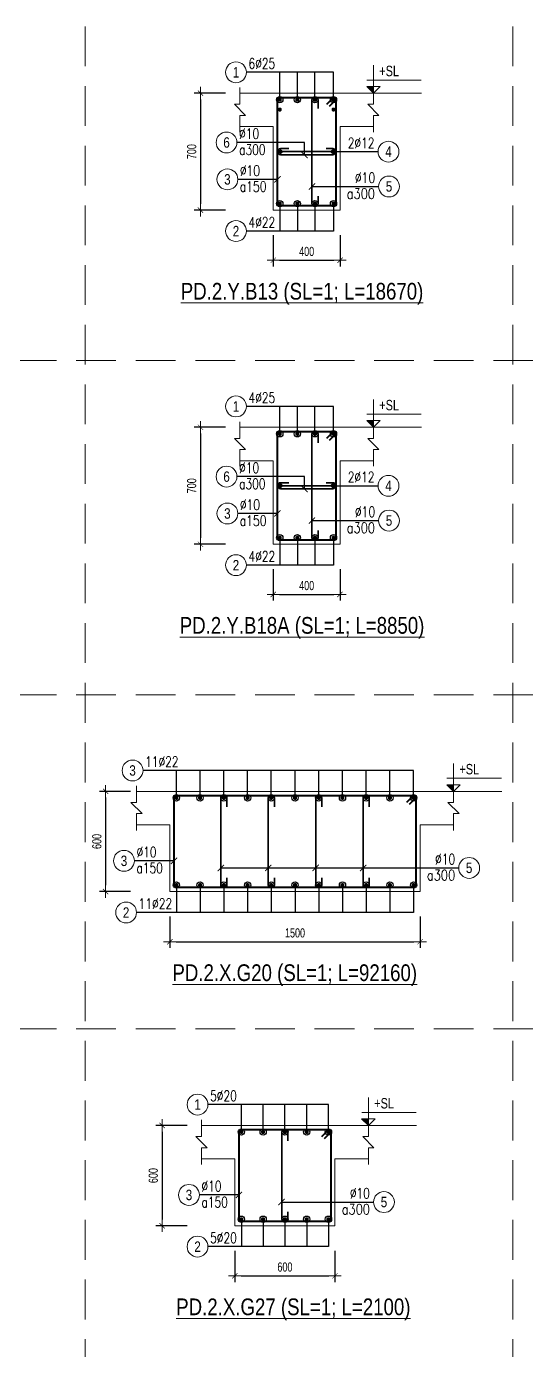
# Model space of a CAD drawing. Header units: millimetres. Extents: x 0 to 264070, y -218202 to 27271.
# Drawn here: x 256033 to 259030, y -173849 to -165923 of the extents above; entities that cross this region are included whole.
import ezdxf
from ezdxf.enums import TextEntityAlignment as Align

# ---------------------------------------------------------------- set-up
doc = ezdxf.new("R2010")
doc.units = ezdxf.units.MM
doc.header["$PDMODE"] = 3
doc.linetypes.add('HIDDEN2', pattern=[4.762499999999999, 3.175, -1.5875])
doc.layers.get('0').update_dxf_attribs({"lineweight": 20})
doc.layers.get('Defpoints').update_dxf_attribs({"color": 151, "lineweight": 9})
for name, color, linetype, lineweight in [('NDC_S_ANNO', 7, 'Continuous', 20), ('NDC_S_CONTINUOUS', 3, 'Continuous', 20), ('NDC_S_DIM', 1, 'Continuous', 15), ('NDC_S_HIDDEN', 8, 'HIDDEN2', 13), ('NDC_S_REBAR', 4, 'Continuous', 35), ('NDC_S_STIRRUP', 4, 'Continuous', 40), ('NDC_S_TEXT SYMBOL', 7, 'Continuous', 20), ('NDC_S_THIN LINE', 8, 'Continuous', 9), ('NDC_S_VN TEXT', 7, 'Continuous', 20)]:
    doc.layers.add(name, color=color, linetype=linetype, lineweight=lineweight)
doc.styles.add('ARIAL', font='arial.ttf', dxfattribs={"width": 0.8})
doc.styles.add('NDC_ANNO', font='', dxfattribs={"width": 0.8})
doc.styles.add('NDC_DIM', font='', dxfattribs={"width": 0.75})
doc.styles.add('NDC_EN TXT', font='romans.shx', dxfattribs={"width": 0.8})
doc.styles.get('NDC_ANNO').set_extended_font_data('Dotum')
doc.styles.get('NDC_DIM').set_extended_font_data('Dotum')
doc.dimstyles.new('NDC_dim_25', dxfattribs={"dimscale": 25, "dimtxt": 2.2, "dimasz": 1.5, "dimexe": 1.5, "dimexo": 2.5, "dimgap": 1, "dimtad": 1, "dimdec": 0, "dimzin": 0, "dimdsep": 46, "dimtxsty": 'NDC_DIM', "dimblk": 'DIMMARK', "dimcen": 0.09, "dimdle": 1.2, "dimclrd": 1, "dimclre": 1, "dimclrt": 3, "dimadec": 0, "dimazin": 0, "dimtfac": 1, "dimtdec": 0, "dimtix": 1, "dimtofl": 0, "dimtmove": 0, "dimatfit": 3, "dimfxl": 6, "dimfxlon": 1, "dimtolj": 1, "dimtzin": 0, "dimarcsym": 0})

# ---------------------------------------------------------------- blocks, each defined once
blk = doc.blocks.new('kata_block_THEP')
at = {"layer": 'NDC_S_REBAR', "color": 0}
for p, q in [((-0.5, 0), (0.5, 0)), ((-0.3535533905960619, 0.353553390592424), (0.3535533905960619, -0.353553390592424)), ((0.3535533905960619, 0.353553390592424), (-0.3535533905960619, -0.353553390592424)), ((0, 0.5), (0, -0.5))]:
    blk.add_line(p, q, dxfattribs=at)
at = {"layer": 'NDC_S_REBAR', "color": 0, "const_width": 0.08333333333333334}
blk.add_lwpolyline([(-0.5, -1.818989403545856e-12, 1), (0.5000000000145519, -1.818989403545856e-12, 1), (-0.5, -1.818989403545856e-12, 1)], format="xyb", dxfattribs=at)
blk = doc.blocks.new('DIMMARK')
at = {"layer": 'NDC_S_DIM', "color": 1}
blk.add_line((-1.5, 0), (1, 0), dxfattribs=at)
at = {"layer": 'NDC_S_DIM', "color": 2, "const_width": 0.1}
blk.add_lwpolyline([(-0.4242640687119285, -0.4242640687119285), (0.4242640687119285, 0.4242640687119285)], dxfattribs=at)
blk = doc.blocks.new('*D515')
at = {"layer": 'Defpoints', "color": 0, "transparency": 16777216}
for p in [(257581.5375378567, -166322.6786246598), (257075.5375378567, -167022.6786246598), (257581.5375378567, -167022.6786246598)]:
    blk.add_point(p, dxfattribs=at)
at = {"layer": 'NDC_S_DIM', "color": 1, "lineweight": -2, "transparency": 16777216}
for p, q in [((257225.5375378567, -166322.6786246598), (257038.0375378567, -166322.6786246598)), ((257075.5375378567, -166360.1786246598), (257075.5375378567, -166985.1786246598)), ((257225.5375378567, -167022.6786246598), (257038.0375378567, -167022.6786246598))]:
    blk.add_line(p, q, dxfattribs=at)
at = {"layer": 'NDC_S_DIM', "color": 1, "lineweight": -2, "transparency": 16777216, "xscale": 37.5, "yscale": 37.5, "zscale": 37.5}
for p, rotation in [((257075.5375378567, -166322.6786246598), 90), ((257075.5375378567, -167022.6786246598), 270)]:
    blk.add_blockref('DIMMARK', p, dxfattribs=dict(at, rotation=rotation))
at = {"layer": 'NDC_S_DIM', "color": 3, "transparency": 16777216, "insert": (257023.0375378567, -166672.6786246597), "char_height": 55.00000000000001, "attachment_point": 5, "rotation": 90, "style": 'NDC_DIM'}
blk.add_mtext('\\A1;700', dxfattribs=at)
blk = doc.blocks.new('*D516')
at = {"layer": 'Defpoints', "color": 0, "transparency": 16777216}
for p in [(257511.8644133123, -167022.6786246598), (257911.8644133123, -167022.6786246598), (257911.8644133123, -167322.6786246598)]:
    blk.add_point(p, dxfattribs=at)
at = {"layer": 'NDC_S_DIM', "color": 1, "lineweight": -2, "transparency": 16777216}
for p, q in [((257511.8644133123, -167172.6786246598), (257511.8644133123, -167360.1786246598)), ((257911.8644133123, -167172.6786246598), (257911.8644133123, -167360.1786246598)), ((257549.3644133123, -167322.6786246598), (257874.3644133123, -167322.6786246598))]:
    blk.add_line(p, q, dxfattribs=at)
at = {"layer": 'NDC_S_DIM', "color": 1, "lineweight": -2, "transparency": 16777216, "xscale": 37.5, "yscale": 37.5, "zscale": 37.5, "rotation": 180}
blk.add_blockref('DIMMARK', (257511.8644133123, -167322.6786246598), dxfattribs=at)
at = {"layer": 'NDC_S_DIM', "color": 1, "lineweight": -2, "transparency": 16777216, "xscale": 37.5, "yscale": 37.5, "zscale": 37.5}
blk.add_blockref('DIMMARK', (257911.8644133123, -167322.6786246598), dxfattribs=at)
at = {"layer": 'NDC_S_DIM', "color": 3, "transparency": 16777216, "insert": (257711.8644133123, -167270.1786246598), "char_height": 55.00000000000001, "attachment_point": 5, "style": 'NDC_DIM'}
blk.add_mtext('\\A1;400', dxfattribs=at)
blk = doc.blocks.new('kata_block_CT')
at = {"layer": 'NDC_S_ANNO'}
blk.add_hatch(color=3, dxfattribs=at).paths.add_polyline_path([(0, 1.596954857557648), (-1.612010908633238, 1.596954857557648), (0, 0)])
at = {"layer": 'NDC_S_ANNO', "ltscale": 50}
h = blk.add_hatch(dxfattribs=at)
h.set_pattern_fill('ANSI31', color=256, scale=1.406250541793835, style=0)
h.set_pattern_definition([(45.00000000000001, (0, 5.456968210637569e-12), (-3.157122508925224, 3.157122508925225), [])])
h.paths.add_polyline_path([(0, 1.596954857557648), (0, 0), (1.612010908924276, 1.596954857557648)])
for p, q in [((11.56125648126181, 5.456968210637569e-12), (-1.63869572513795, 5.456968210637569e-12)), ((-1.592704896858777, 3.140833880479477), (11.46947077315417, 3.140833880479477))]:
    blk.add_line(p, q, dxfattribs=at)
for points in [[(0, 6.69495074864426), (0, 0)], [(0, 0), (-1.612010908924276, 1.596954857557648), (0, 1.596954857557648)], [(0, 0), (1.612010908924276, 1.596954857557648), (0, 1.596954857557648)]]:
    blk.add_lwpolyline(points, dxfattribs=at)
at = {"layer": 'NDC_S_ANNO', "color": 8, "ltscale": 50}
blk.add_lwpolyline([(0, 0), (-1.612010908633238, 1.596954857557648), (0, 1.596954857557648)], dxfattribs=at)
at = {"layer": 'NDC_S_TEXT SYMBOL', "color": 3, "style": 'NDC_ANNO', "width": 0.8}
blk.add_attdef('CT', (1.409564409346785, 4.068271311703938), '', height=2.5, dxfattribs=at)
blk = doc.blocks.new('kata_block_TD')
at = {"color": 6, "linetype": 'ByBlock', "lineweight": -2, "style": 'ARIAL', "width": 0.8}
blk.add_attdef('SECTDET2', text='', height=5, dxfattribs=at).set_placement((0, 7.970649532882817), align=Align.CENTER)
at = {"color": 0, "linetype": 'ByBlock', "lineweight": -2, "style": 'ARIAL', "width": 0.8}
blk.add_attdef('SECTDET1', text='', height=5, dxfattribs=at).set_placement((0, 1.470649532882817), align=Align.CENTER)
at = {"color": 3, "lineweight": 25, "style": 'ARIAL', "width": 0.8}
blk.add_attdef('SSCALE', text='', height=2.5, dxfattribs=at).set_placement((0, -3.998868953555331), align=Align.CENTER)
blk = doc.blocks.new('*U241')
blk.add_circle((-2.5, 0), 2.5)
at = {"layer": 'NDC_S_VN TEXT', "color": 3, "style": 'NDC_EN TXT', "width": 0.75}
for tag, p in [('DK1', (0.5, 0.8455043070534884)), ('KC1', (0.5, -2.972544307831413))]:
    blk.add_attdef(tag, p, '', height=2.5, dxfattribs=at)
at = {"layer": 'NDC_S_VN TEXT', "color": 7, "style": 'ARIAL', "width": 0.8}
blk.add_attdef('SH2', text='', height=2.5, dxfattribs=at).set_placement((-2.5, 0), align=Align.MIDDLE)
blk = doc.blocks.new('*U321')
blk.add_circle((2.5, 0), 2.5)
at = {"layer": 'NDC_S_VN TEXT', "color": 3, "style": 'NDC_EN TXT'}
for tag, width, p in [('DK2', 0.75, (-0.85, 0.8455043070534884)), ('KC2', 0.8, (-0.85, -2.972544307831413))]:
    blk.add_attdef(tag, text='', height=2.5, dxfattribs=dict(at, width=width)).set_placement(p, align=Align.RIGHT)
at = {"layer": 'NDC_S_VN TEXT', "color": 7, "style": 'ARIAL', "width": 0.8}
blk.add_attdef('SH3', text='', height=2.5, dxfattribs=at).set_placement((2.5, 0), align=Align.MIDDLE)
blk = doc.blocks.new('*U239')
blk.add_circle((2.5, 0), 2.5)
at = {"layer": 'NDC_S_VN TEXT', "color": 3, "style": 'NDC_EN TXT', "width": 0.75}
blk.add_attdef('DK2', text='', height=2.5, dxfattribs=at).set_placement((-0.85, 0.8455043070534884), align=Align.RIGHT)
at = {"layer": 'NDC_S_VN TEXT', "color": 7, "style": 'ARIAL', "width": 0.8}
blk.add_attdef('SH3', text='', height=2.5, dxfattribs=at).set_placement((2.5, 0), align=Align.MIDDLE)
blk = doc.blocks.new('*U240')
blk.add_circle((-2.5, 0), 2.5)
at = {"layer": 'NDC_S_VN TEXT', "color": 3, "style": 'NDC_EN TXT', "width": 0.75}
blk.add_attdef('DK1', (0.5, 0.8455043070534884), '', height=2.5, dxfattribs=at)
at = {"layer": 'NDC_S_VN TEXT', "color": 7, "style": 'ARIAL', "width": 0.8}
blk.add_attdef('SH2', text='', height=2.5, dxfattribs=at).set_placement((-2.5, 0), align=Align.MIDDLE)
blk = doc.blocks.new('*D529')
at = {"layer": 'Defpoints', "color": 0, "transparency": 16777216}
for p in [(257581.5375378567, -168322.6786246571), (257075.5375378567, -169022.6786246571), (257581.5375378567, -169022.6786246571)]:
    blk.add_point(p, dxfattribs=at)
at = {"layer": 'NDC_S_DIM', "color": 1, "lineweight": -2, "transparency": 16777216}
for p, q in [((257225.5375378567, -168322.6786246571), (257038.0375378567, -168322.6786246571)), ((257075.5375378567, -168360.1786246571), (257075.5375378567, -168985.1786246571)), ((257225.5375378567, -169022.6786246571), (257038.0375378567, -169022.6786246571))]:
    blk.add_line(p, q, dxfattribs=at)
at = {"layer": 'NDC_S_DIM', "color": 1, "lineweight": -2, "transparency": 16777216, "xscale": 37.5, "yscale": 37.5, "zscale": 37.5}
for p, rotation in [((257075.5375378567, -168322.6786246571), 90), ((257075.5375378567, -169022.6786246571), 270)]:
    blk.add_blockref('DIMMARK', p, dxfattribs=dict(at, rotation=rotation))
at = {"layer": 'NDC_S_DIM', "color": 3, "transparency": 16777216, "insert": (257023.0375378567, -168672.6786246571), "char_height": 55.00000000000001, "attachment_point": 5, "rotation": 90, "style": 'NDC_DIM'}
blk.add_mtext('\\A1;700', dxfattribs=at)
blk = doc.blocks.new('*D530')
at = {"layer": 'Defpoints', "color": 0, "transparency": 16777216}
for p in [(257511.8644133123, -169022.6786246571), (257911.8644133123, -169022.6786246571), (257911.8644133123, -169322.6786246571)]:
    blk.add_point(p, dxfattribs=at)
at = {"layer": 'NDC_S_DIM', "color": 1, "lineweight": -2, "transparency": 16777216}
for p, q in [((257511.8644133123, -169172.6786246571), (257511.8644133123, -169360.1786246571)), ((257911.8644133123, -169172.6786246571), (257911.8644133123, -169360.1786246571)), ((257549.3644133123, -169322.6786246571), (257874.3644133123, -169322.6786246571))]:
    blk.add_line(p, q, dxfattribs=at)
at = {"layer": 'NDC_S_DIM', "color": 1, "lineweight": -2, "transparency": 16777216, "xscale": 37.5, "yscale": 37.5, "zscale": 37.5, "rotation": 180}
blk.add_blockref('DIMMARK', (257511.8644133123, -169322.6786246571), dxfattribs=at)
at = {"layer": 'NDC_S_DIM', "color": 1, "lineweight": -2, "transparency": 16777216, "xscale": 37.5, "yscale": 37.5, "zscale": 37.5}
blk.add_blockref('DIMMARK', (257911.8644133123, -169322.6786246571), dxfattribs=at)
at = {"layer": 'NDC_S_DIM', "color": 3, "transparency": 16777216, "insert": (257711.8644133123, -169270.1786246571), "char_height": 55.00000000000001, "attachment_point": 5, "style": 'NDC_DIM'}
blk.add_mtext('\\A1;400', dxfattribs=at)
blk = doc.blocks.new('*D541')
at = {"layer": 'Defpoints', "color": 0, "transparency": 16777216}
for p in [(257013.1356161226, -170501.6922494042), (256507.1356161226, -171101.6922494042), (257013.1356161226, -171101.6922494042)]:
    blk.add_point(p, dxfattribs=at)
at = {"layer": 'NDC_S_DIM', "color": 1, "lineweight": -2, "transparency": 16777216}
for p, q in [((256657.1356161226, -170501.6922494042), (256469.6356161226, -170501.6922494042)), ((256507.1356161226, -170539.1922494042), (256507.1356161226, -171064.1922494042)), ((256657.1356161226, -171101.6922494042), (256469.6356161226, -171101.6922494042))]:
    blk.add_line(p, q, dxfattribs=at)
at = {"layer": 'NDC_S_DIM', "color": 1, "lineweight": -2, "transparency": 16777216, "xscale": 37.5, "yscale": 37.5, "zscale": 37.5}
for p, rotation in [((256507.1356161226, -170501.6922494042), 90), ((256507.1356161226, -171101.6922494042), 270)]:
    blk.add_blockref('DIMMARK', p, dxfattribs=dict(at, rotation=rotation))
at = {"layer": 'NDC_S_DIM', "color": 3, "transparency": 16777216, "insert": (256454.6356161226, -170801.6922494042), "char_height": 55.00000000000001, "attachment_point": 5, "rotation": 90, "style": 'NDC_DIM'}
blk.add_mtext('\\A1;600', dxfattribs=at)
blk = doc.blocks.new('*D542')
at = {"layer": 'Defpoints', "color": 0, "transparency": 16777216}
for p in [(256892.1198625866, -171101.6922494042), (258392.1198625866, -171101.6922494042), (258392.1198625866, -171401.6922494042)]:
    blk.add_point(p, dxfattribs=at)
at = {"layer": 'NDC_S_DIM', "color": 1, "lineweight": -2, "transparency": 16777216}
for p, q in [((256892.1198625866, -171251.6922494042), (256892.1198625866, -171439.1922494042)), ((258392.1198625866, -171251.6922494042), (258392.1198625866, -171439.1922494042)), ((256929.6198625866, -171401.6922494042), (258354.6198625866, -171401.6922494042))]:
    blk.add_line(p, q, dxfattribs=at)
at = {"layer": 'NDC_S_DIM', "color": 1, "lineweight": -2, "transparency": 16777216, "xscale": 37.5, "yscale": 37.5, "zscale": 37.5, "rotation": 180}
blk.add_blockref('DIMMARK', (256892.1198625866, -171401.6922494042), dxfattribs=at)
at = {"layer": 'NDC_S_DIM', "color": 1, "lineweight": -2, "transparency": 16777216, "xscale": 37.5, "yscale": 37.5, "zscale": 37.5}
blk.add_blockref('DIMMARK', (258392.1198625866, -171401.6922494042), dxfattribs=at)
at = {"layer": 'NDC_S_DIM', "color": 3, "transparency": 16777216, "insert": (257642.1198625866, -171349.1922494042), "char_height": 55.00000000000001, "attachment_point": 5, "style": 'NDC_DIM'}
blk.add_mtext('\\A1;1500', dxfattribs=at)
blk = doc.blocks.new('*D555')
at = {"layer": 'Defpoints', "color": 0, "transparency": 16777216}
for p in [(257351.2212029475, -172501.6922494019), (256845.2212029475, -173101.6922494019), (257351.2212029475, -173101.6922494019)]:
    blk.add_point(p, dxfattribs=at)
at = {"layer": 'NDC_S_DIM', "color": 1, "lineweight": -2, "transparency": 16777216}
for p, q in [((256995.2212029475, -172501.6922494019), (256807.7212029475, -172501.6922494019)), ((256845.2212029475, -172539.1922494019), (256845.2212029475, -173064.1922494019)), ((256995.2212029475, -173101.6922494019), (256807.7212029475, -173101.6922494019))]:
    blk.add_line(p, q, dxfattribs=at)
at = {"layer": 'NDC_S_DIM', "color": 1, "lineweight": -2, "transparency": 16777216, "xscale": 37.5, "yscale": 37.5, "zscale": 37.5}
for p, rotation in [((256845.2212029475, -172501.6922494019), 90), ((256845.2212029475, -173101.6922494019), 270)]:
    blk.add_blockref('DIMMARK', p, dxfattribs=dict(at, rotation=rotation))
at = {"layer": 'NDC_S_DIM', "color": 3, "transparency": 16777216, "insert": (256792.7212029475, -172801.6922494019), "char_height": 55.00000000000001, "attachment_point": 5, "rotation": 90, "style": 'NDC_DIM'}
blk.add_mtext('\\A1;600', dxfattribs=at)
blk = doc.blocks.new('*D556')
at = {"layer": 'Defpoints', "color": 0, "transparency": 16777216}
for p in [(257281.5480784032, -173101.6922494019), (257881.5480784032, -173101.6922494019), (257881.5480784032, -173401.6922494019)]:
    blk.add_point(p, dxfattribs=at)
at = {"layer": 'NDC_S_DIM', "color": 1, "lineweight": -2, "transparency": 16777216}
for p, q in [((257281.5480784032, -173251.6922494019), (257281.5480784032, -173439.1922494019)), ((257881.5480784032, -173251.6922494019), (257881.5480784032, -173439.1922494019)), ((257319.0480784032, -173401.6922494019), (257844.0480784032, -173401.6922494019))]:
    blk.add_line(p, q, dxfattribs=at)
at = {"layer": 'NDC_S_DIM', "color": 1, "lineweight": -2, "transparency": 16777216, "xscale": 37.5, "yscale": 37.5, "zscale": 37.5, "rotation": 180}
blk.add_blockref('DIMMARK', (257281.5480784032, -173401.6922494019), dxfattribs=at)
at = {"layer": 'NDC_S_DIM', "color": 1, "lineweight": -2, "transparency": 16777216, "xscale": 37.5, "yscale": 37.5, "zscale": 37.5}
blk.add_blockref('DIMMARK', (257881.5480784032, -173401.6922494019), dxfattribs=at)
at = {"layer": 'NDC_S_DIM', "color": 3, "transparency": 16777216, "insert": (257581.5480784032, -173349.1922494019), "char_height": 55.00000000000001, "attachment_point": 5, "style": 'NDC_DIM'}
blk.add_mtext('\\A1;600', dxfattribs=at)

msp = doc.modelspace()

# ---------------------------------------------------------------- linework, layer by layer
at = {"layer": 'NDC_S_CONTINUOUS'}
for points in [[(257311.8644133123, -166322.6786246598), (257511.8644133123, -166322.6786246598), (257511.8644133123, -166322.6786246598), (257911.8644133123, -166322.6786246598), (257911.8644133123, -166322.6786246598), (258111.8644133123, -166322.6786246598)], [(257311.8644133123, -166522.6786246598), (257511.8644133123, -166522.6786246598), (257511.8644133123, -167022.6786246598), (257911.8644133123, -167022.6786246598), (257911.8644133123, -166522.6786246598), (258111.8644133123, -166522.6786246598)], [(257311.8644133123, -168322.6786246571), (257511.8644133123, -168322.6786246571), (257511.8644133123, -168322.6786246571), (257911.8644133123, -168322.6786246571), (257911.8644133123, -168322.6786246571), (258111.8644133123, -168322.6786246571)], [(257311.8644133123, -168522.6786246571), (257511.8644133123, -168522.6786246571), (257511.8644133123, -169022.6786246571), (257911.8644133123, -169022.6786246571), (257911.8644133123, -168522.6786246571), (258111.8644133123, -168522.6786246571)], [(256692.1198625866, -170501.6922494042), (256892.1198625866, -170501.6922494042), (256892.1198625866, -170501.6922494042), (258392.1198625866, -170501.6922494042), (258392.1198625866, -170501.6922494042), (258592.1198625866, -170501.6922494042)], [(256692.1198625866, -170701.6922494042), (256892.1198625866, -170701.6922494042), (256892.1198625866, -171101.6922494042), (258392.1198625866, -171101.6922494042), (258392.1198625866, -170701.6922494042), (258592.1198625866, -170701.6922494042)], [(257081.5480784032, -172501.6922494019), (257281.5480784032, -172501.6922494019), (257281.5480784032, -172501.6922494019), (257881.5480784032, -172501.6922494019), (257881.5480784032, -172501.6922494019), (258081.5480784032, -172501.6922494019)], [(257081.5480784032, -172701.6922494019), (257281.5480784032, -172701.6922494019), (257281.5480784032, -173101.6922494019), (257881.5480784032, -173101.6922494019), (257881.5480784032, -172701.6922494019), (258081.5480784032, -172701.6922494019)]]:
    msp.add_lwpolyline(points, dxfattribs=at)
at = {"layer": 'NDC_S_HIDDEN', "ltscale": 75}
for p, q in [((256385.4292364563, -165923.3971106931), (256385.4292364563, -179923.3971106772)), ((258946.9401738248, -165923.3971106931), (258946.9401738248, -179923.3971106772)), ((264069.962048562, -167923.3971106909), (246139.3854869821, -167923.3971106908)), ((264069.962048562, -169923.3971106886), (246139.3854869821, -169923.3971106886)), ((264069.962048562, -171923.3971106863), (246139.3854869821, -171923.3971106863))]:
    msp.add_line(p, q, dxfattribs=at)
at = {"layer": 'NDC_S_REBAR'}
for points in [[(257780.2964133124, -166415.0233145931), (257780.2964133124, -166366.1101447832, 0.9999999999999999), (257743.4324133123, -166366.1101447832), (257743.4324133123, -166979.2466246597, 0.9999999999999999), (257780.2964133124, -166979.2466246597), (257780.2964133124, -166939.9897336509, -0.414213562)], [(257604.2095831222, -166654.2466246598), (257555.2964133124, -166654.2466246598, 0.9999999999999999), (257555.2964133124, -166691.1106246598), (257868.4324133123, -166691.1106246598, 0.9999999999999999), (257868.4324133123, -166654.2466246598), (257829.1755223035, -166654.2466246598, -0.414213562)], [(257780.2964133124, -168415.0233145904), (257780.2964133124, -168366.1101447806, 0.9999999999999999), (257743.4324133123, -168366.1101447806), (257743.4324133123, -168979.2466246571, 0.9999999999999999), (257780.2964133124, -168979.2466246571), (257780.2964133124, -168939.9897336483, -0.414213562)], [(257604.2095831222, -168654.2466246571), (257555.2964133124, -168654.2466246571, 0.9999999999999999), (257555.2964133124, -168691.1106246572), (257868.4324133123, -168691.1106246572, 0.9999999999999999), (257868.4324133123, -168654.2466246571), (257829.1755223035, -168654.2466246571, -0.414213562)], [(257234.0848661163, -170594.0369393375), (257234.0848661163, -170545.1237695277, 0.9999999999999999), (257197.2208661162, -170545.1237695277), (257197.2208661162, -171058.2602494041, 0.9999999999999999), (257234.0848661163, -171058.2602494041), (257234.0848661163, -171019.0033583953, -0.414213562)], [(257518.4848661198, -170594.0369393375), (257518.4848661198, -170545.1237695277, 0.9999999999999999), (257481.6208661198, -170545.1237695277), (257481.6208661198, -171058.2602494041, 0.9999999999999999), (257518.4848661198, -171058.2602494041), (257518.4848661198, -171019.0033583953, -0.414213562)], [(257802.8848661092, -170594.0369393375), (257802.8848661092, -170545.1237695277, 0.9999999999999999), (257766.0208661091, -170545.1237695277), (257766.0208661091, -171058.2602494041, 0.9999999999999999), (257802.8848661092, -171058.2602494041), (257802.8848661092, -171019.0033583953, -0.414213562)], [(258087.2848661127, -170594.037419214), (258087.2848661127, -170545.1242494042, 0.9999999999999999), (258050.4208661127, -170545.1242494042), (258050.4208661127, -171058.2607292806, 0.9999999999999999), (258087.2848661127, -171058.2607292806), (258087.2848661127, -171019.0038382718, -0.414213562)], [(257599.9181204973, -172594.0369393352), (257599.9181204973, -172545.1237695254, 0.9999999999999999), (257563.0541204973, -172545.1237695254), (257563.0541204973, -173058.2602494018, 0.9999999999999999), (257599.9181204973, -173058.2602494018), (257599.9181204973, -173019.003358393, -0.414213562)]]:
    msp.add_lwpolyline(points, format="xyb", dxfattribs=at)
at = {"layer": 'NDC_S_STIRRUP'}
for points in [[(257832.8644133123, -166387.6786246598), (257872.8644133123, -166347.6786246598, -0.414213562), (257886.8644133123, -166361.6786246598), (257886.8644133123, -166983.6786246598, -0.414213562), (257872.8644133123, -166997.6786246598), (257550.8644133123, -166997.6786246598, -0.414213562), (257536.8644133123, -166983.6786246598), (257536.8644133123, -166361.6786246598, -0.414213562), (257550.8644133123, -166347.6786246598), (257872.8644133123, -166347.6786246598, -0.414213562), (257886.8644133123, -166361.6786246598), (257846.8644133123, -166401.6786246598)], [(257832.8644133123, -168387.6786246571), (257872.8644133123, -168347.6786246571, -0.414213562), (257886.8644133123, -168361.6786246571), (257886.8644133123, -168983.6786246571, -0.414213562), (257872.8644133123, -168997.6786246571), (257550.8644133123, -168997.6786246571, -0.414213562), (257536.8644133123, -168983.6786246571), (257536.8644133123, -168361.6786246571, -0.414213562), (257550.8644133123, -168347.6786246571), (257872.8644133123, -168347.6786246571, -0.414213562), (257886.8644133123, -168361.6786246571), (257846.8644133123, -168401.6786246571)], [(258313.1198625866, -170566.6922494042), (258353.1198625866, -170526.6922494042, -0.414213562), (258367.1198625866, -170540.6922494042), (258367.1198625866, -171062.6922494042, -0.414213562), (258353.1198625866, -171076.6922494042), (256931.1198625866, -171076.6922494042, -0.414213562), (256917.1198625866, -171062.6922494042), (256917.1198625866, -170540.6922494042, -0.414213562), (256931.1198625866, -170526.6922494042), (258353.1198625866, -170526.6922494042, -0.414213562), (258367.1198625866, -170540.6922494042), (258327.1198625866, -170580.6922494042)], [(257802.5480784032, -172566.6922494019), (257842.5480784032, -172526.6922494019, -0.414213562), (257856.5480784032, -172540.6922494019), (257856.5480784032, -173062.6922494019, -0.414213562), (257842.5480784032, -173076.6922494019), (257320.5480784032, -173076.6922494019, -0.414213562), (257306.5480784032, -173062.6922494019), (257306.5480784032, -172540.6922494019, -0.414213562), (257320.5480784032, -172526.6922494019), (257842.5480784032, -172526.6922494019, -0.414213562), (257856.5480784032, -172540.6922494019), (257816.5480784032, -172580.6922494019)]]:
    msp.add_lwpolyline(points, format="xyb", dxfattribs=at)
at = {"layer": 'NDC_S_THIN LINE'}
for points in [[(257311.8644133123, -166556.0119579931), (257311.8644133123, -166456.0119579931), (257345.1977466457, -166456.0119579931), (257278.531079979, -166389.3452913264), (257311.8644133123, -166389.3452913264), (257311.8644133123, -166289.3452913264)], [(258111.8644133123, -166556.0119579931), (258111.8644133123, -166456.0119579931), (258145.1977466457, -166456.0119579931), (258078.531079979, -166389.3452913264), (258111.8644133123, -166389.3452913264), (258111.8644133123, -166289.3452913264)], [(257311.8644133123, -168556.0119579905), (257311.8644133123, -168456.0119579905), (257345.1977466457, -168456.0119579905), (257278.531079979, -168389.3452913238), (257311.8644133123, -168389.3452913238), (257311.8644133123, -168289.3452913238)], [(258111.8644133123, -168556.0119579905), (258111.8644133123, -168456.0119579905), (258145.1977466457, -168456.0119579905), (258078.531079979, -168389.3452913238), (258111.8644133123, -168389.3452913238), (258111.8644133123, -168289.3452913238)], [(256692.1198625866, -170735.0255827375), (256692.1198625866, -170635.0255827375), (256725.4531959199, -170635.0255827375), (256658.7865292532, -170568.3589160708), (256692.1198625866, -170568.3589160708), (256692.1198625866, -170468.3589160708)], [(258592.1198625866, -170735.0255827375), (258592.1198625866, -170635.0255827375), (258625.4531959199, -170635.0255827375), (258558.7865292532, -170568.3589160708), (258592.1198625866, -170568.3589160708), (258592.1198625866, -170468.3589160708)], [(257081.5480784032, -172735.0255827352), (257081.5480784032, -172635.0255827352), (257114.8814117365, -172635.0255827352), (257048.2147450699, -172568.3589160685), (257081.5480784032, -172568.3589160685), (257081.5480784032, -172468.3589160685)], [(258081.5480784032, -172735.0255827352), (258081.5480784032, -172635.0255827352), (258114.8814117365, -172635.0255827352), (258048.2147450699, -172568.3589160685), (258081.5480784032, -172568.3589160685), (258081.5480784032, -172468.3589160685)]]:
    msp.add_lwpolyline(points, dxfattribs=at)

# ---------------------------------------------------------------- block references
at = {"layer": 'NDC_S_REBAR', "color": 3, "xscale": 22, "yscale": 22, "zscale": 22}
for p in [(257550.8644133123, -166361.6786246598), (257550.8644133123, -166672.6786246598), (257550.8644133123, -166983.6786246598), (257550.8644133123, -168361.6786246571), (257550.8644133123, -168672.6786246571), (257550.8644133123, -168983.6786246571), (256931.1198625866, -170540.6922494042), (256931.1198625866, -171062.6922494042), (257320.5480784032, -172540.6922494019), (257320.5480784032, -173062.6922494019)]:
    msp.add_blockref('kata_block_THEP', p, dxfattribs=at)
at = {"layer": 'NDC_S_REBAR', "xscale": -22, "yscale": 22, "zscale": 22, "rotation": 180}
for p in [(257656.3644133123, -166361.6786246598), (257761.8644133123, -166361.6786246598), (257656.3644133123, -168361.6786246571), (257761.8644133123, -168361.6786246571), (257073.3198625945, -170540.6922494122)]:
    msp.add_blockref('kata_block_THEP', p, dxfattribs=at)
at = {"layer": 'NDC_S_REBAR', "xscale": 22, "yscale": 22, "zscale": 22}
for p in [(257872.8644133123, -166361.6786246598), (257550.8644133123, -166420.9043058704), (257872.8644133123, -166420.9043058704), (257872.8644133123, -166672.6786246598), (257656.3644133123, -166983.6786246598), (257761.8644133123, -166983.6786246598), (257872.8644133123, -166983.6786246598), (257872.8644133123, -168361.6786246571), (257872.8644133123, -168672.6786246571), (257656.3644133123, -168983.6786246571), (257761.8644133123, -168983.6786246571), (257872.8644133123, -168983.6786246571), (257215.5198625936, -170540.6922493971), (257357.7198625928, -170540.692249398), (257499.9198625919, -170540.6922493989), (257642.119862591, -170540.6922493997), (257784.3198625901, -170540.6922494006), (257926.5198625892, -170540.6922494015), (258068.7198625883, -170540.6922494024), (258210.9198625874, -170540.6922494033), (258353.1198625866, -170540.6922494042), (257073.3198625945, -171062.6922493962), (257215.5198625936, -171062.6922493971), (257357.7198625928, -171062.692249398), (257499.9198625919, -171062.6922493989), (257642.119862591, -171062.6922493997), (257784.3198625901, -171062.6922494006), (257926.5198625892, -171062.6922494015), (258068.7198625883, -171062.6922494024), (258210.9198625874, -171062.6922494033), (258353.1198625866, -171062.6922494042), (257451.0480784032, -172540.6922494019), (257581.5480784032, -172540.6922494019), (257712.0480784032, -172540.6922494019), (257842.5480784032, -172540.6922494019), (257451.0480784032, -173062.6922494019), (257581.5480784032, -173062.6922494019), (257712.0480784032, -173062.6922494019), (257842.5480784032, -173062.6922494019)]:
    msp.add_blockref('kata_block_THEP', p, dxfattribs=at)
at = {"layer": 'NDC_S_THIN LINE', "xscale": 25, "yscale": 25, "zscale": 25}
for name, p, values in [('*U240', (257350.8644133123, -166197.6786246598), {'SH2': '1', 'DK1': '6%%c25'}), ('*U241', (257294.3644133123, -166617.6786246598), {'SH2': '6', 'DK1': '%%c10', 'KC1': 'a300'}), ('*U239', (258139.7546571099, -166672.6786246598), {'SH3': '4', 'DK2': '2%%c12'}), ('*U241', (257299.3644133123, -166838.4992952693), {'SH2': '3', 'DK1': '%%c10', 'KC1': 'a150'}), ('*U321', (258142.9206121766, -166881.1457528391), {'SH3': '5', 'DK2': '%%c10', 'KC2': 'a300'}), ('*U240', (257350.8644133123, -167147.6786246598), {'SH2': '2', 'DK1': '4%%c22'}), ('*U240', (257350.8644133123, -168197.6786246571), {'SH2': '1', 'DK1': '4%%c25'}), ('*U241', (257294.3644133123, -168617.6786246571), {'SH2': '6', 'DK1': '%%c10', 'KC1': 'a300'}), ('*U239', (258139.7546571099, -168672.6786246571), {'SH3': '4', 'DK2': '2%%c12'}), ('*U241', (257299.3644133123, -168838.4992952667), {'SH2': '3', 'DK1': '%%c10', 'KC1': 'a150'}), ('*U321', (258142.9206121766, -168881.1457528365), {'SH3': '5', 'DK2': '%%c10', 'KC2': 'a300'}), ('*U240', (257350.8644133123, -169147.6786246571), {'SH2': '2', 'DK1': '4%%c22'}), ('*U240', (256731.1198625866, -170376.6922494042), {'SH2': '3', 'DK1': '11%%c22'}), ('*U241', (256679.6198625866, -170917.5129200137), {'SH2': '3', 'DK1': '%%c10', 'KC1': 'a150'}), ('*U321', (258623.1760614508, -170960.1593775835), {'SH3': '5', 'DK2': '%%c10', 'KC2': 'a300'}), ('*U240', (256692.3482038638, -171226.6922494042), {'SH2': '2', 'DK1': '11%%c22'}), ('*U240', (257120.5480784032, -172376.6922494019), {'SH2': '1', 'DK1': '5%%c20'}), ('*U241', (257069.0480784032, -172917.5129200114), {'SH2': '3', 'DK1': '%%c10', 'KC1': 'a150'}), ('*U321', (258112.6042772674, -172960.1593775812), {'SH3': '5', 'DK2': '%%c10', 'KC2': 'a300'}), ('*U240', (257120.5480784032, -173226.6922494019), {'SH2': '2', 'DK1': '5%%c20'})]:
    msp.add_blockref(name, p, dxfattribs=at).add_auto_attribs(values)
at = {"layer": 'NDC_S_VN TEXT', "xscale": 25, "yscale": 25, "zscale": 25}
for p in [(258111.8644133123, -166322.6786246598), (258111.8644133123, -168322.6786246571), (258592.1198625866, -170501.6922494042), (258081.5480784032, -172501.6922494019)]:
    msp.add_blockref('kata_block_CT', p, dxfattribs=at).add_auto_attribs({'CT': '+SL'})
at = {"layer": 'NDC_S_VN TEXT'}
ref = msp.add_blockref('kata_block_TD', (257684.2795570052, -167587.5842715968), dxfattribs=dict(at, xscale=20, yscale=20, zscale=20))
ref.add_attrib('SECTDET1', '%%uPD.2.Y.B13 (SL=1; L=18670)', dxfattribs={"layer": '0', "color": 0, "linetype": 'ByBlock', "lineweight": -2, "height": 100, "style": 'ARIAL', "width": 0.8}).set_placement((257684.2795570052, -167558.1712809391), align=Align.CENTER)
ref = msp.add_blockref('kata_block_TD', (257684.2795570052, -169587.5842715941), dxfattribs=dict(at, xscale=20, yscale=20, zscale=20))
ref.add_attrib('SECTDET1', '%%uPD.2.Y.B18A (SL=1; L=8850)', dxfattribs={"layer": '0', "color": 0, "linetype": 'ByBlock', "lineweight": -2, "height": 100, "style": 'ARIAL', "width": 0.8}).set_placement((257684.2795570052, -169558.1712809365), align=Align.CENTER)
ref = msp.add_blockref('kata_block_TD', (257640.5449000414, -171666.5978963412), dxfattribs=dict(at, xscale=20, yscale=20, zscale=20))
ref.add_attrib('SECTDET1', '%%uPD.2.X.G20 (SL=1; L=92160)', dxfattribs={"layer": '0', "color": 0, "linetype": 'ByBlock', "lineweight": -2, "height": 100, "style": 'ARIAL', "width": 0.8}).set_placement((257640.5449000414, -171637.1849056835), align=Align.CENTER)
ref = msp.add_blockref('kata_block_TD', (257632.140834648, -173666.5978963389), dxfattribs=dict(at, xscale=20, yscale=20, zscale=20))
ref.add_attrib('SECTDET1', '%%uPD.2.X.G27 (SL=1; L=2100)', dxfattribs={"layer": '0', "color": 0, "linetype": 'ByBlock', "lineweight": -2, "height": 100, "style": 'ARIAL', "width": 0.8}).set_placement((257632.140834648, -173637.1849056812), align=Align.CENTER)

# ---------------------------------------------------------------- dimensions: what is measured, and where the dimension line sits
at = {"layer": 'NDC_S_DIM'}
for base, p1, p2, picture, middle in [((257075.5375378567, -167022.6786246598), (257581.5375378567, -166322.6786246598), (257581.5375378567, -167022.6786246598), '*D515', (257023.0375378567, -166672.6786246597)), ((257075.5375378567, -169022.6786246571), (257581.5375378567, -168322.6786246571), (257581.5375378567, -169022.6786246571), '*D529', (257023.0375378567, -168672.6786246571)), ((256507.1356161226, -171101.6922494042), (257013.1356161226, -170501.6922494042), (257013.1356161226, -171101.6922494042), '*D541', (256454.6356161226, -170801.6922494042)), ((256845.2212029475, -173101.6922494019), (257351.2212029475, -172501.6922494019), (257351.2212029475, -173101.6922494019), '*D555', (256792.7212029475, -172801.6922494019))]:
    dim = msp.add_linear_dim(base=base, p1=p1, p2=p2, angle=270, dimstyle='NDC_dim_25', dxfattribs=at)
    dim.commit()
    dim.dimension.update_dxf_attribs({"geometry": picture, "text_midpoint": middle})
for base, p1, p2, picture, middle in [((257911.8644133123, -167322.6786246598), (257511.8644133123, -167022.6786246598), (257911.8644133123, -167022.6786246598), '*D516', (257711.8644133123, -167270.1786246598)), ((257911.8644133123, -169322.6786246571), (257511.8644133123, -169022.6786246571), (257911.8644133123, -169022.6786246571), '*D530', (257711.8644133123, -169270.1786246571)), ((258392.1198625866, -171401.6922494042), (256892.1198625866, -171101.6922494042), (258392.1198625866, -171101.6922494042), '*D542', (257642.1198625866, -171349.1922494042)), ((257881.5480784032, -173401.6922494019), (257281.5480784032, -173101.6922494019), (257881.5480784032, -173101.6922494019), '*D556', (257581.5480784032, -173349.1922494019))]:
    dim = msp.add_linear_dim(base=base, p1=p1, p2=p2, dimstyle='NDC_dim_25', dxfattribs=at)
    dim.commit()
    dim.dimension.update_dxf_attribs({"geometry": picture, "text_midpoint": middle})

# ---------------------------------------------------------------- leaders
at = {"layer": 'NDC_S_THIN LINE'}
for points, override in [([(257872.8644133123, -166361.6786246598), (257872.8644133123, -166197.6786246598), (257350.8644133123, -166197.6786246598)], {"dimldrblk": 'DotBlank'}), ([(257761.8644133125, -166361.6786246597), (257761.8644133125, -166197.6786246597), (257350.8644133123, -166197.6786246598)], {"dimldrblk": 'DotBlank'}), ([(257656.3644133123, -166361.6786246598), (257656.3644133123, -166197.6786246598), (257350.8644133123, -166197.6786246598)], {"dimldrblk": 'DotBlank'}), ([(257550.8644133123, -166361.6786246598), (257550.8644133123, -166197.6786246598), (257350.8644133123, -166197.6786246598)], {"dimldrblk": 'DotBlank'}), ([(257699.1977466457, -166692.6786246598), (257699.1977466457, -166617.6786246598), (257294.3644133123, -166617.6786246598)], {"dimldrblk": 'ArchTick'}), ([(257550.8644133123, -166672.6786246598), (257878.8644133123, -166672.6786246598)], {"dimasz": 1, "dimldrblk": 'DotBlank'}), ([(257872.8644133123, -166672.6786246598), (257550.8644133123, -166672.6786246598)], {"dimasz": 1, "dimldrblk": 'DotBlank'}), ([(257872.8644133123, -166672.6786246598), (258139.7546571099, -166672.6786246598)], {"dimldrblk": 'DotSmall'}), ([(257536.8644133123, -166838.4992952693), (257299.3644133123, -166838.4992952693)], {"dimldrblk": 'ArchTick'}), ([(257743.4324133123, -166881.1457528391), (258142.9206121766, -166881.1457528391)], {"dimldrblk": 'ArchTick'}), ([(257872.8644133123, -166983.6786246598), (257872.8644133123, -167147.6786246598), (257350.8644133123, -167147.6786246598)], {"dimldrblk": 'DotBlank'}), ([(257761.8644133123, -166983.6786246598), (257761.8644133123, -167147.6786246598), (257350.8644133123, -167147.6786246598)], {"dimldrblk": 'DotBlank'}), ([(257656.3644133123, -166983.6786246598), (257656.3644133123, -167147.6786246598), (257350.8644133123, -167147.6786246598)], {"dimldrblk": 'DotBlank'}), ([(257550.8644133123, -166983.6786246598), (257550.8644133123, -167147.6786246598), (257350.8644133123, -167147.6786246598)], {"dimldrblk": 'DotBlank'}), ([(257872.8644133123, -168361.6786246571), (257872.8644133123, -168197.6786246571), (257350.8644133123, -168197.6786246571)], {"dimldrblk": 'DotBlank'}), ([(257761.8644133125, -168361.6786246571), (257761.8644133125, -168197.6786246571), (257350.8644133123, -168197.6786246571)], {"dimldrblk": 'DotBlank'}), ([(257656.3644133123, -168361.6786246571), (257656.3644133123, -168197.6786246571), (257350.8644133123, -168197.6786246571)], {"dimldrblk": 'DotBlank'}), ([(257550.8644133123, -168361.6786246571), (257550.8644133123, -168197.6786246571), (257350.8644133123, -168197.6786246571)], {"dimldrblk": 'DotBlank'}), ([(257699.1977466457, -168692.6786246571), (257699.1977466457, -168617.6786246571), (257294.3644133123, -168617.6786246571)], {"dimldrblk": 'ArchTick'}), ([(257550.8644133123, -168672.6786246571), (257878.8644133123, -168672.6786246571)], {"dimasz": 1, "dimldrblk": 'DotBlank'}), ([(257872.8644133123, -168672.6786246571), (257550.8644133123, -168672.6786246571)], {"dimasz": 1, "dimldrblk": 'DotBlank'}), ([(257872.8644133123, -168672.6786246571), (258139.7546571099, -168672.6786246571)], {"dimldrblk": 'DotSmall'}), ([(257536.8644133123, -168838.4992952667), (257299.3644133123, -168838.4992952667)], {"dimldrblk": 'ArchTick'}), ([(257743.4324133123, -168881.1457528365), (258142.9206121766, -168881.1457528365)], {"dimldrblk": 'ArchTick'}), ([(257872.8644133123, -168983.6786246571), (257872.8644133123, -169147.6786246571), (257350.8644133123, -169147.6786246571)], {"dimldrblk": 'DotBlank'}), ([(257761.8644133123, -168983.6786246571), (257761.8644133123, -169147.6786246571), (257350.8644133123, -169147.6786246571)], {"dimldrblk": 'DotBlank'}), ([(257656.3644133123, -168983.6786246571), (257656.3644133123, -169147.6786246571), (257350.8644133123, -169147.6786246571)], {"dimldrblk": 'DotBlank'}), ([(257550.8644133123, -168983.6786246571), (257550.8644133123, -169147.6786246571), (257350.8644133123, -169147.6786246571)], {"dimldrblk": 'DotBlank'}), ([(258353.1198625866, -170540.6922494042), (258353.1198625866, -170376.6922494042), (256731.1198625866, -170376.6922494042)], {"dimldrblk": 'DotBlank'}), ([(256931.1198625866, -170540.6922494042), (256931.1198625866, -170376.6922494042), (256731.1198625866, -170376.6922494042)], {"dimldrblk": 'DotBlank'}), ([(257073.3198626025, -170540.6922494042), (257073.3198626025, -170376.6922494042), (256873.3198626025, -170376.6922494042)], {"dimldrblk": 'DotBlank'}), ([(257215.5198625936, -170540.6922493971), (257215.5198625936, -170376.6922493971), (257015.5198625936, -170376.6922493971)], {"dimldrblk": 'DotBlank'}), ([(257357.719862599, -170540.6922494042), (257357.719862599, -170376.6922494042), (257157.719862599, -170376.6922494042)], {"dimldrblk": 'DotBlank'}), ([(257499.9198625972, -170540.6922494042), (257499.9198625972, -170376.6922494042), (257299.9198625972, -170376.6922494042)], {"dimldrblk": 'DotBlank'}), ([(257642.1198625865, -170540.6922494042), (257642.1198625865, -170376.6922494042), (257442.1198625865, -170376.6922494042)], {"dimldrblk": 'DotBlank'}), ([(257784.3198625866, -170540.6922494042), (257784.3198625866, -170376.6922494042), (257584.3198625866, -170376.6922494042)], {"dimldrblk": 'DotBlank'}), ([(257926.5198625919, -170540.6922494042), (257926.5198625919, -170376.6922494042), (257726.5198625919, -170376.6922494042)], {"dimldrblk": 'DotBlank'}), ([(258068.7198625901, -170540.6922494042), (258068.7198625901, -170376.6922494042), (257868.7198625901, -170376.6922494042)], {"dimldrblk": 'DotBlank'}), ([(258210.9198625874, -170540.6922494033), (258210.9198625874, -170376.6922494033), (258010.9198625874, -170376.6922494033)], {"dimldrblk": 'DotBlank'}), ([(256917.1198625866, -170917.5129200137), (256679.6198625866, -170917.5129200137)], {"dimldrblk": 'ArchTick'}), ([(257197.2208661162, -170960.1593775835), (258623.1760614508, -170960.1593775835)], {"dimldrblk": 'ArchTick'}), ([(257481.6208661198, -170960.1593775835), (258054.3760614579, -170960.1593775835)], {"dimldrblk": 'ArchTick'}), ([(257766.0208661091, -170960.1593775835), (258338.7760614472, -170960.1593775835)], {"dimldrblk": 'ArchTick'}), ([(258050.4208661127, -170960.1593775835), (258623.1760614508, -170960.1593775835)], {"dimldrblk": 'ArchTick'}), ([(258353.1198625866, -171062.6922494042), (258353.1198625866, -171226.6922494042), (256692.3482038638, -171226.6922494042)], {"dimldrblk": 'DotBlank'}), ([(256931.1198625866, -171062.6922494042), (256931.1198625866, -171226.6922494042), (256692.3482038638, -171226.6922494042)], {"dimldrblk": 'DotBlank'}), ([(257073.3198626025, -171062.6922494042), (257073.3198626025, -171226.6922494042), (256873.3198626025, -171226.6922494042)], {"dimldrblk": 'DotBlank'}), ([(257215.5198625936, -171062.6922493971), (257215.5198625936, -171226.6922493971), (257015.5198625936, -171226.6922493971)], {"dimldrblk": 'DotBlank'}), ([(257357.719862599, -171062.6922494042), (257357.719862599, -171226.6922494042), (257157.719862599, -171226.6922494042)], {"dimldrblk": 'DotBlank'}), ([(257499.9198625972, -171062.6922494042), (257499.9198625972, -171226.6922494042), (257299.9198625972, -171226.6922494042)], {"dimldrblk": 'DotBlank'}), ([(257642.1198625865, -171062.6922494042), (257642.1198625865, -171226.6922494042), (257442.1198625865, -171226.6922494042)], {"dimldrblk": 'DotBlank'}), ([(257784.3198625866, -171062.6922494042), (257784.3198625866, -171226.6922494042), (257584.3198625866, -171226.6922494042)], {"dimldrblk": 'DotBlank'}), ([(257926.5198625919, -171062.6922494042), (257926.5198625919, -171226.6922494042), (257726.5198625919, -171226.6922494042)], {"dimldrblk": 'DotBlank'}), ([(258068.7198625901, -171062.6922494042), (258068.7198625901, -171226.6922494042), (257868.7198625901, -171226.6922494042)], {"dimldrblk": 'DotBlank'}), ([(258210.9198625874, -171062.6922494033), (258210.9198625874, -171226.6922494033), (258010.9198625874, -171226.6922494033)], {"dimldrblk": 'DotBlank'}), ([(257842.5480784032, -172540.6922494019), (257842.5480784032, -172376.6922494019), (257120.5480784032, -172376.6922494019)], {"dimldrblk": 'DotBlank'}), ([(257712.0480784032, -172540.6922494019), (257712.0480784032, -172376.6922494019), (257120.5480784032, -172376.6922494019)], {"dimldrblk": 'DotBlank'}), ([(257581.5480784032, -172540.6922494019), (257581.5480784032, -172376.6922494019), (257120.5480784032, -172376.6922494019)], {"dimldrblk": 'DotBlank'}), ([(257451.0480784032, -172540.6922494019), (257451.0480784032, -172376.6922494019), (257120.5480784032, -172376.6922494019)], {"dimldrblk": 'DotBlank'}), ([(257320.5480784032, -172540.6922494019), (257320.5480784032, -172376.6922494019), (257120.5480784032, -172376.6922494019)], {"dimldrblk": 'DotBlank'}), ([(257306.5480784032, -172917.5129200114), (257069.0480784032, -172917.5129200114)], {"dimldrblk": 'ArchTick'}), ([(257561.5480784033, -172960.1593775812), (258112.6042772674, -172960.1593775812)], {"dimldrblk": 'ArchTick'}), ([(257842.5480784032, -173062.6922494019), (257842.5480784032, -173226.6922494019), (257120.5480784032, -173226.6922494019)], {"dimldrblk": 'DotBlank'}), ([(257712.0480784032, -173062.6922494019), (257712.0480784032, -173226.6922494019), (257120.5480784032, -173226.6922494019)], {"dimldrblk": 'DotBlank'}), ([(257581.5480784032, -173062.6922494019), (257581.5480784032, -173226.6922494019), (257120.5480784032, -173226.6922494019)], {"dimldrblk": 'DotBlank'}), ([(257451.0480784032, -173062.6922494019), (257451.0480784032, -173226.6922494019), (257120.5480784032, -173226.6922494019)], {"dimldrblk": 'DotBlank'}), ([(257320.5480784032, -173062.6922494019), (257320.5480784032, -173226.6922494019), (257120.5480784032, -173226.6922494019)], {"dimldrblk": 'DotBlank'})]:
    msp.add_leader(points, dimstyle='NDC_dim_25', override=override, dxfattribs=at)

doc.saveas('drawing.dxf')
